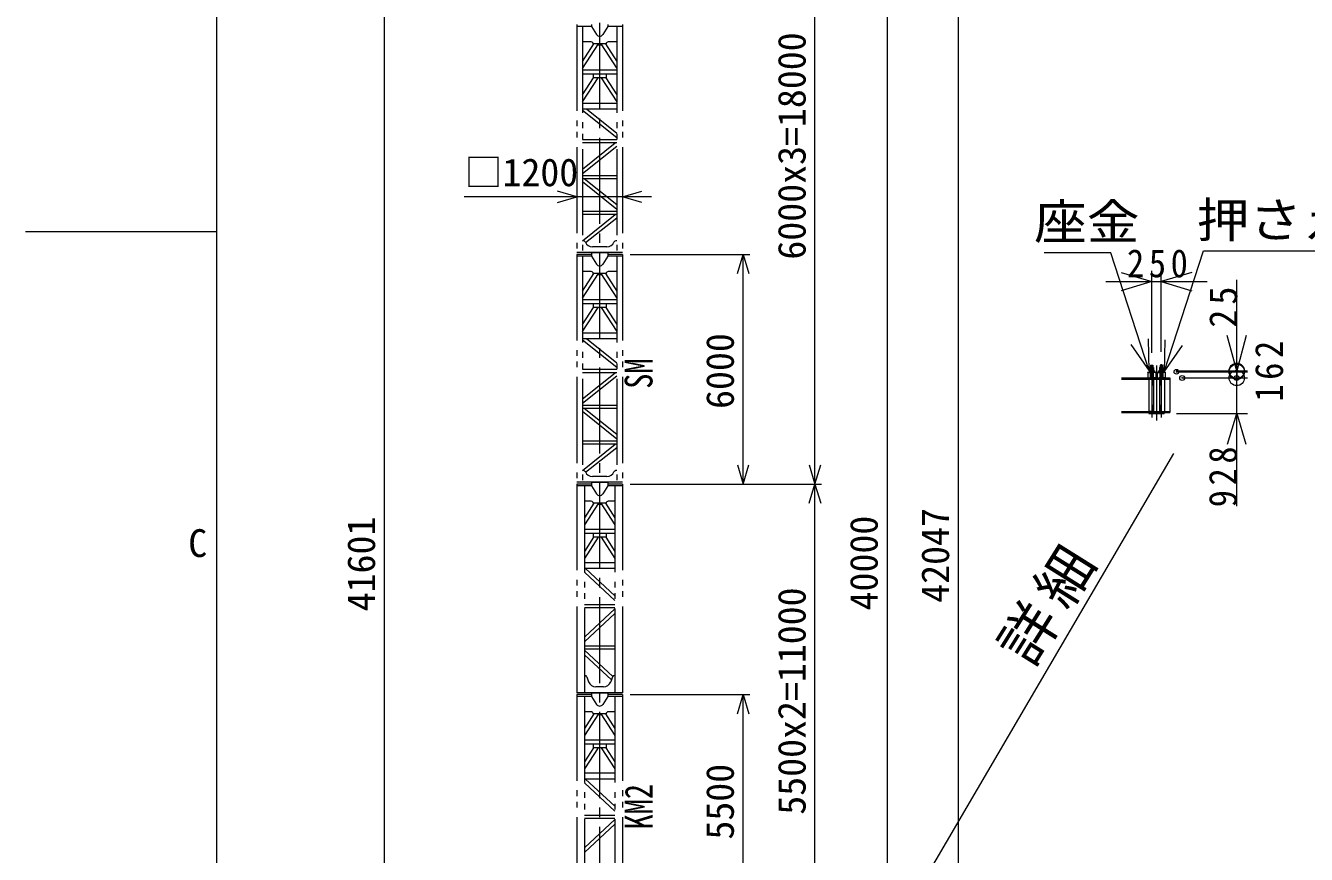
# Model space of a CAD drawing. Units: millimetres on the paper, with parts at other scales. Extents: x -210 to 210, y -146 to 148.
# Drawn here: x -210.1 to -76.3, y -65.1 to 21.5 of the extents above; entities that cross this region are included whole.
import ezdxf
from ezdxf.enums import TextEntityAlignment as Align

# ---------------------------------------------------------------- set-up
doc = ezdxf.new("R2010")
doc.units = ezdxf.units.MM
doc.header["$PDMODE"] = 32
doc.header["$PDSIZE"] = 0.5
for name, pattern in [('CHAIN2', [12, 9, -1, 1, -1]), ('DOUBLE_CHAIN2', [12.8, 9, -1, 0.6, -0.6, 0.6, -1]), ('LONG_DASHED1', [7, 6, -1])]:
    doc.linetypes.add(name, pattern=pattern)
for name, color, linetype, lineweight in [('0-0_0', 3, 'Continuous', 18), ('1-1_MAIN0', 3, 'Continuous', 18), ('1-5_WAKU0', 3, 'Continuous', 18)]:
    doc.layers.add(name, color=color, linetype=linetype, lineweight=lineweight)
doc.styles.add('ＭＳ ゴシック', font='')
doc.styles.get('ＭＳ ゴシック').set_extended_font_data('MS Gothic')

msp = doc.modelspace()

# ---------------------------------------------------------------- linework, layer by layer
at = {"layer": '0-0_0'}
for p, q in [((-97.221, -5.244), (-86.621, -5.244)), ((-92.421, -12.672), (-92.421, -4.124)), ((-91.421, -12.582), (-91.421, -4.124)), ((-83.538, -14.668), (-83.538, -5.068)), ((-83.538, -14.668), (-83.538, -6.22)), ((-83.538, -17.685), (-83.538, -9.868)), ((-92.851, -14.716), (-91.991, -14.716)), ((-92.851, -14.726), (-92.851, -14.716)), ((-92.721, -14.668), (-92.121, -14.668)), ((-92.721, -14.668), (-92.721, -14.716)), ((-92.701, -14.568), (-92.701, -14.668)), ((-92.141, -14.568), (-92.701, -14.568)), ((-92.618, -14.227), (-92.585, -14.208)), ((-92.618, -14.227), (-92.618, -14.388)), ((-92.618, -14.407), (-92.585, -14.388)), ((-92.225, -14.388), (-92.618, -14.388)), ((-92.618, -14.407), (-92.618, -14.568)), ((-92.257, -14.208), (-92.585, -14.208)), ((-92.257, -14.388), (-92.585, -14.388)), ((-92.571, -14.668), (-92.571, -14.716)), ((-92.551, -14.716), (-92.551, -15.316)), ((-92.533, -13.968), (-92.533, -14.208)), ((-92.533, -13.968), (-92.309, -13.968)), ((-92.522, -13.968), (-92.522, -14.208)), ((-92.52, -14.255), (-92.52, -14.388)), ((-92.52, -14.435), (-92.52, -14.568)), ((-92.323, -14.255), (-92.323, -14.388)), ((-92.323, -14.435), (-92.323, -14.568)), ((-92.321, -13.968), (-92.321, -14.208)), ((-92.309, -13.968), (-92.309, -14.208)), ((-92.291, -14.716), (-92.291, -15.316)), ((-92.271, -14.668), (-92.271, -14.716)), ((-92.257, -14.208), (-92.225, -14.227)), ((-92.257, -14.388), (-92.225, -14.407)), ((-92.225, -14.227), (-92.225, -14.388)), ((-92.225, -14.407), (-92.225, -14.568)), ((-92.141, -14.568), (-92.141, -14.668)), ((-92.121, -14.668), (-92.121, -14.716)), ((-91.991, -14.726), (-91.991, -14.716)), ((-91.851, -14.716), (-90.991, -14.716)), ((-91.851, -14.726), (-91.851, -14.716)), ((-91.701, -14.568), (-91.701, -14.668)), ((-91.701, -14.568), (-91.141, -14.568)), ((-91.585, -14.208), (-91.618, -14.227)), ((-91.618, -14.227), (-91.618, -14.388)), ((-91.585, -14.388), (-91.618, -14.407)), ((-91.618, -14.388), (-91.225, -14.388)), ((-91.618, -14.407), (-91.618, -14.568)), ((-91.585, -14.208), (-91.257, -14.208)), ((-91.585, -14.388), (-91.257, -14.388)), ((-91.571, -14.668), (-91.571, -14.716)), ((-91.551, -14.716), (-91.551, -15.316)), ((-91.533, -13.968), (-91.533, -14.208)), ((-91.309, -13.968), (-91.533, -13.968)), ((-91.522, -13.968), (-91.522, -14.208)), ((-91.52, -14.255), (-91.52, -14.388)), ((-91.52, -14.435), (-91.52, -14.568)), ((-91.323, -14.255), (-91.323, -14.388)), ((-91.323, -14.435), (-91.323, -14.568)), ((-91.321, -13.968), (-91.321, -14.208)), ((-91.309, -13.968), (-91.309, -14.208)), ((-91.291, -14.716), (-91.291, -15.316)), ((-91.271, -14.668), (-91.271, -14.716)), ((-91.225, -14.227), (-91.257, -14.208)), ((-91.225, -14.407), (-91.257, -14.388)), ((-91.225, -14.227), (-91.225, -14.388)), ((-91.225, -14.407), (-91.225, -14.568)), ((-91.141, -14.568), (-91.141, -14.668)), ((-91.121, -14.668), (-91.121, -14.716)), ((-90.991, -14.726), (-90.991, -14.716)), ((-89.861, -14.568), (-82.418, -14.568)), ((-89.841, -14.668), (-82.418, -14.668)), ((-89.841, -14.668), (-82.418, -14.668)), ((-83.538, -14.668), (-83.538, -15.316)), ((-95.574, -15.428), (-90.521, -15.428)), ((-92.851, -15.316), (-92.851, -15.306)), ((-92.851, -15.316), (-92.551, -15.316)), ((-92.837, -14.745), (-92.837, -15.287)), ((-92.833, -14.746), (-92.614, -14.765)), ((-92.833, -15.286), (-92.614, -15.267)), ((-92.741, -15.428), (-92.741, -18.804)), ((-92.221, -15.428), (-92.741, -15.428)), ((-92.577, -14.805), (-92.577, -15.227)), ((-91.991, -15.316), (-92.291, -15.316)), ((-92.265, -14.805), (-92.265, -15.227)), ((-92.01, -14.746), (-92.229, -14.765)), ((-92.01, -15.286), (-92.229, -15.267)), ((-92.221, -15.428), (-92.221, -18.804)), ((-92.005, -14.745), (-92.005, -15.287)), ((-91.991, -15.316), (-91.991, -15.306)), ((-91.851, -15.316), (-91.851, -15.306)), ((-91.851, -15.316), (-91.551, -15.316)), ((-91.837, -14.745), (-91.837, -15.287)), ((-91.833, -14.746), (-91.614, -14.765)), ((-91.833, -15.286), (-91.614, -15.267)), ((-91.621, -15.428), (-91.621, -18.804)), ((-91.621, -15.428), (-91.101, -15.428)), ((-91.577, -14.805), (-91.577, -15.227)), ((-90.991, -15.316), (-91.291, -15.316)), ((-91.265, -14.805), (-91.265, -15.227)), ((-91.01, -14.746), (-91.229, -14.765)), ((-91.01, -15.286), (-91.229, -15.267)), ((-91.101, -15.428), (-91.101, -18.804)), ((-91.005, -14.745), (-91.005, -15.287)), ((-90.991, -15.316), (-90.991, -15.306)), ((-89.241, -15.316), (-82.418, -15.316)), ((-89.241, -15.316), (-82.418, -15.316)), ((-83.538, -28.719), (-83.538, -15.316)), ((-95.574, -18.804), (-90.521, -18.804)), ((-95.574, -18.916), (-90.521, -18.916)), ((-92.221, -18.804), (-92.741, -18.804)), ((-92.721, -18.916), (-92.721, -19.028)), ((-92.721, -19.028), (-91.121, -19.028)), ((-91.621, -18.804), (-91.101, -18.804)), ((-91.121, -18.916), (-91.121, -19.028)), ((-89.841, -19.028), (-82.418, -19.028)), ((-84.498, -22.228), (-83.538, -19.028)), ((-83.538, -19.028), (-82.578, -22.228))]:
    msp.add_line(p, q, dxfattribs=at)
at = {"layer": '0-0_0', "linetype": 'LONG_DASHED1'}
for p, q in [((-92.421, -13.952), (-92.421, -19.449)), ((-91.921, -14.009), (-91.921, -19.751)), ((-91.421, -13.862), (-91.421, -19.449)), ((-92.269, -15.428), (-92.269, -16.103)), ((-91.573, -15.428), (-91.573, -16.103)), ((-92.269, -18.129), (-92.269, -18.804)), ((-91.573, -18.129), (-91.573, -18.804))]:
    msp.add_line(p, q, dxfattribs=at)
at = {"layer": '0-0_0'}
for points in [[(-92.701, -14.568), (-96.686, -2.224), (-103.662, -2.224)], [(-91.121, -14.668), (-87.007, -2.041), (-71.967, -2.041)], [(-95.621, -4.284), (-92.421, -5.244), (-95.621, -6.204)], [(-88.221, -4.284), (-91.421, -5.244), (-88.221, -6.204)], [(-94.598, -11.818), (-92.701, -14.568), (-92.771, -11.228)], [(-91.043, -11.328), (-91.121, -14.668), (-89.217, -11.923)], [(-84.567, -10.828), (-83.538, -14.668), (-82.509, -10.828)], [(-91.121, -14.668), (-91.721, -14.668), (-91.721, -14.716)], [(-95.574, -15.316), (-90.521, -15.316), (-90.521, -18.916)], [(-90.144, -23.216), (-142.837, -113.24), (-142.044, -110.347)]]:
    msp.add_lwpolyline(points, dxfattribs=at)
for centre in [(-83.538, -14.568), (-83.538, -14.668), (-83.538, -15.316), (-83.538, -15.316)]:
    msp.add_circle(centre, 0.8, dxfattribs=at)
for centre, radius, start, end in [((-92.569, -14.257), 0.0491, 2.93884, 177.06113), ((-92.569, -14.437), 0.0491, 2.93884, 177.06113), ((-92.421, -14.335), 0.127, 39.18555, 140.81444), ((-92.421, -14.515), 0.127, 39.18555, 140.81444), ((-92.274, -14.257), 0.0491, 2.93884, 177.06113), ((-92.274, -14.437), 0.0491, 2.93884, 177.06113), ((-91.569, -14.257), 0.0491, 2.93884, 177.06113), ((-91.569, -14.437), 0.0491, 2.93884, 177.06113), ((-91.421, -14.335), 0.127, 39.18555, 140.81444), ((-91.421, -14.515), 0.127, 39.18555, 140.81444), ((-91.274, -14.257), 0.0491, 2.93884, 177.06113), ((-91.274, -14.437), 0.0491, 2.93884, 177.06113), ((-92.831, -14.726), 0.02, 180, 265), ((-92.831, -15.306), 0.02, 95, 180), ((-92.617, -14.805), 0.04, 0, 85), ((-92.617, -15.227), 0.04, 275, 0), ((-92.225, -14.805), 0.04, 95, 180), ((-92.225, -15.227), 0.04, 180, 265), ((-92.011, -14.726), 0.02, 275, 0), ((-92.011, -15.306), 0.02, 0, 85), ((-91.831, -14.726), 0.02, 180, 265), ((-91.831, -15.306), 0.02, 95, 180), ((-91.617, -14.805), 0.04, 0, 85), ((-91.617, -15.227), 0.04, 275, 0), ((-91.225, -14.805), 0.04, 95, 180), ((-91.225, -15.227), 0.04, 180, 265), ((-91.011, -14.726), 0.02, 275, 0), ((-91.011, -15.306), 0.02, 0, 85)]:
    msp.add_arc(centre, radius, start, end, dxfattribs=at)
for p in [(-89.841, -14.668), (-89.241, -15.316), (-83.538, -15.316)]:
    msp.add_point(p, dxfattribs=at)
at = {"layer": '1-1_MAIN0', "linetype": 'CHAIN2'}
msp.add_line((-150.121, -119.212), (-150.121, 63.988), dxfattribs=at)
at = {"layer": '1-1_MAIN0'}
for p, q in [((-112.621, -118.2), (-112.621, 49.988)), ((-172.621, -118.2), (-172.621, 48.204)), ((-127.621, -26.4), (-127.621, 45.6)), ((-120.089, 45.6), (-120.089, -114.4)), ((-150.981, 21.6), (-150.981, 21.4)), ((-149.261, 21.6), (-149.261, 21.4)), ((-150.981, 21.4), (-152.521, 21.4)), ((-150.981, 21.4), (-150.457, 20.584)), ((-149.261, 21.4), (-149.784, 20.584)), ((-147.721, 21.4), (-149.261, 21.4)), ((-151.001, 19.8), (-151.921, 19.8)), ((-151.921, 17.025), (-150.248, 19.6)), ((-151.921, 17.759), (-150.727, 19.596)), ((-149.441, 19.6), (-150.801, 19.6)), ((-149.915, 19.472), (-150.326, 19.472)), ((-149.993, 19.6), (-148.321, 17.025)), ((-149.514, 19.596), (-148.321, 17.759)), ((-148.321, 19.8), (-149.241, 19.8)), ((-148.321, 16.836), (-151.921, 16.836)), ((-148.321, 16.436), (-151.921, 16.436)), ((-150.801, 16.436), (-150.801, 16.036)), ((-149.441, 16.436), (-149.441, 16.036)), ((-151.921, 13.525), (-150.292, 16.032)), ((-151.921, 14.259), (-150.769, 16.032)), ((-149.441, 16.036), (-150.801, 16.036)), ((-149.949, 16.032), (-148.321, 13.525)), ((-149.472, 16.032), (-148.321, 14.259)), ((-148.321, 13.376), (-151.921, 13.376)), ((-148.321, 12.776), (-151.921, 12.776)), ((-148.321, 9.783), (-151.921, 12.649)), ((-148.321, 10.244), (-151.502, 12.776)), ((-151.921, 9.596), (-148.321, 9.596)), ((-148.321, 9.236), (-151.921, 9.236)), ((-151.921, 6.504), (-148.488, 9.236)), ((-151.921, 6.043), (-148.321, 8.909)), ((-151.921, 5.856), (-148.321, 5.856)), ((-148.321, 5.496), (-151.921, 5.496)), ((-148.321, 2.764), (-151.754, 5.496)), ((-148.321, 2.303), (-151.921, 5.169)), ((-144.721, 3.617), (-164.298, 3.617)), ((-151.921, 2.116), (-148.321, 2.116)), ((-148.321, 1.756), (-151.921, 1.756)), ((-151.921, -0.976), (-148.488, 1.756)), ((-151.589, -1.172), (-148.321, 1.429)), ((-151.823, -1), (-151.921, -1)), ((-148.321, -1), (-148.418, -1)), ((-147.721, -2.2), (-152.521, -2.2)), ((-150.981, -2.4), (-152.521, -2.4)), ((-150.981, -2.6), (-152.521, -2.6)), ((-149.261, -2.248), (-150.981, -2.248)), ((-150.981, -2.4), (-150.981, -2.6)), ((-150.981, -2.6), (-150.457, -3.416)), ((-149.361, -1.6), (-150.881, -1.6)), ((-149.261, -2.6), (-149.784, -3.416)), ((-149.261, -2.2), (-149.261, -2.4)), ((-147.721, -2.4), (-149.261, -2.4)), ((-149.261, -2.4), (-149.261, -2.6)), ((-147.721, -2.4), (-149.261, -2.4)), ((-147.721, -2.6), (-149.261, -2.6)), ((-146.921, -2.4), (-134.421, -2.4)), ((-135.121, -26.4), (-135.121, -2.4)), ((-151.001, -4.2), (-151.921, -4.2)), ((-151.921, -6.975), (-150.248, -4.4)), ((-151.921, -6.241), (-150.727, -4.404)), ((-149.441, -4.4), (-150.801, -4.4)), ((-149.915, -4.528), (-150.326, -4.528)), ((-149.993, -4.4), (-148.321, -6.975)), ((-149.514, -4.404), (-148.321, -6.241)), ((-148.321, -4.2), (-149.241, -4.2)), ((-148.321, -7.164), (-151.921, -7.164)), ((-148.321, -7.564), (-151.921, -7.564)), ((-151.921, -10.475), (-150.292, -7.968)), ((-151.921, -9.741), (-150.769, -7.968)), ((-150.801, -7.564), (-150.801, -7.964)), ((-149.441, -7.964), (-150.801, -7.964)), ((-149.949, -7.968), (-148.321, -10.475)), ((-149.472, -7.968), (-148.321, -9.741)), ((-149.441, -7.564), (-149.441, -7.964)), ((-148.321, -10.624), (-151.921, -10.624)), ((-148.321, -11.224), (-151.921, -11.224)), ((-148.321, -14.217), (-151.921, -11.351)), ((-148.321, -13.756), (-151.502, -11.224)), ((-151.921, -14.404), (-148.321, -14.404)), ((-148.321, -14.764), (-151.921, -14.764)), ((-151.921, -17.496), (-148.488, -14.764)), ((-151.921, -17.957), (-148.321, -15.091)), ((-151.921, -18.144), (-148.321, -18.144)), ((-148.321, -18.504), (-151.921, -18.504)), ((-148.321, -21.236), (-151.754, -18.504)), ((-148.321, -21.697), (-151.921, -18.831)), ((-151.921, -21.884), (-148.321, -21.884)), ((-148.321, -22.244), (-151.921, -22.244)), ((-151.921, -24.976), (-148.488, -22.244)), ((-151.589, -25.172), (-148.321, -22.571)), ((-151.823, -25), (-151.921, -25)), ((-148.321, -25), (-148.418, -25)), ((-147.721, -26.2), (-152.521, -26.2)), ((-150.981, -26.4), (-152.521, -26.4)), ((-150.981, -26.6), (-152.521, -26.6)), ((-149.261, -26.248), (-150.981, -26.248)), ((-150.981, -26.4), (-150.981, -26.6)), ((-150.981, -26.6), (-150.457, -27.416)), ((-149.361, -25.6), (-150.881, -25.6)), ((-149.261, -26.6), (-149.784, -27.416)), ((-149.261, -26.2), (-149.261, -26.4)), ((-149.261, -26.4), (-149.261, -26.6)), ((-147.721, -26.4), (-149.261, -26.4)), ((-147.721, -26.4), (-149.261, -26.4)), ((-147.721, -26.6), (-149.261, -26.6)), ((-146.921, -26.4), (-134.421, -26.4)), ((-146.921, -26.4), (-126.921, -26.4)), ((-146.921, -26.4), (-126.921, -26.4)), ((-127.621, -70.4), (-127.621, -26.4)), ((-151.001, -28.2), (-151.721, -28.2)), ((-150.25, -28.4), (-151.721, -30.663)), ((-150.727, -28.4), (-151.721, -29.929)), ((-149.441, -28.4), (-150.801, -28.4)), ((-149.908, -28.528), (-150.334, -28.528)), ((-149.991, -28.4), (-148.521, -30.663)), ((-149.514, -28.4), (-148.521, -29.929)), ((-148.521, -28.2), (-149.241, -28.2)), ((-148.521, -31.164), (-151.721, -31.164)), ((-148.521, -31.564), (-151.721, -31.564)), ((-150.766, -31.964), (-151.721, -33.433)), ((-150.289, -31.964), (-151.721, -34.167)), ((-150.801, -31.564), (-150.801, -31.964)), ((-150.801, -31.564), (-150.801, -31.964)), ((-149.441, -31.964), (-150.801, -31.964)), ((-149.952, -31.964), (-148.521, -34.167)), ((-149.475, -31.964), (-148.521, -33.433)), ((-149.441, -31.564), (-149.441, -31.964)), ((-148.521, -34.624), (-151.721, -34.624)), ((-148.521, -35.224), (-151.721, -35.224)), ((-151.721, -35.615), (-148.521, -38.562)), ((-151.614, -35.224), (-148.521, -38.072)), ((-151.721, -38.984), (-148.521, -38.984)), ((-148.521, -39.344), (-151.721, -39.344)), ((-148.521, -39.446), (-151.721, -42.392)), ((-148.521, -39.935), (-151.721, -42.882)), ((-151.721, -43.304), (-148.521, -43.304)), ((-148.521, -43.664), (-151.721, -43.664)), ((-151.721, -43.766), (-148.756, -46.496)), ((-151.721, -44.255), (-148.889, -46.862)), ((-151.661, -46.4), (-151.721, -46.4)), ((-151.473, -46.531), (-151.275, -47.073)), ((-148.768, -46.531), (-148.966, -47.073)), ((-148.521, -46.4), (-148.581, -46.4)), ((-149.718, -47.6), (-150.524, -47.6)), ((-147.721, -48.2), (-152.521, -48.2)), ((-150.981, -48.4), (-152.521, -48.4)), ((-150.981, -48.6), (-152.521, -48.6)), ((-149.261, -48.248), (-150.981, -48.248)), ((-150.981, -48.4), (-150.981, -48.6)), ((-150.981, -48.6), (-150.457, -49.416)), ((-149.261, -48.6), (-149.784, -49.416)), ((-149.261, -48.2), (-149.261, -48.4)), ((-147.721, -48.4), (-149.261, -48.4)), ((-149.261, -48.4), (-149.261, -48.6)), ((-147.721, -48.4), (-149.261, -48.4)), ((-147.721, -48.6), (-149.261, -48.6)), ((-146.921, -48.4), (-134.421, -48.4)), ((-135.121, -70.4), (-135.121, -48.4)), ((-151.001, -50.2), (-151.721, -50.2)), ((-150.25, -50.4), (-151.721, -52.663)), ((-150.727, -50.4), (-151.721, -51.929)), ((-149.441, -50.4), (-150.801, -50.4)), ((-149.908, -50.528), (-150.334, -50.528)), ((-149.991, -50.4), (-148.521, -52.663)), ((-149.514, -50.4), (-148.521, -51.929)), ((-148.521, -50.2), (-149.241, -50.2)), ((-148.521, -53.164), (-151.721, -53.164)), ((-148.521, -53.564), (-151.721, -53.564)), ((-150.766, -53.964), (-151.721, -55.433)), ((-150.289, -53.964), (-151.721, -56.167)), ((-150.801, -53.564), (-150.801, -53.964)), ((-150.801, -53.564), (-150.801, -53.964)), ((-149.441, -53.964), (-150.801, -53.964)), ((-149.952, -53.964), (-148.521, -56.167)), ((-149.475, -53.964), (-148.521, -55.433)), ((-149.441, -53.564), (-149.441, -53.964)), ((-148.521, -56.624), (-151.721, -56.624)), ((-148.521, -57.224), (-151.721, -57.224)), ((-151.614, -57.224), (-148.521, -60.072)), ((-151.721, -57.615), (-148.521, -60.562)), ((-151.721, -60.984), (-148.521, -60.984)), ((-148.521, -61.344), (-151.721, -61.344)), ((-148.521, -61.446), (-151.721, -64.392)), ((-148.521, -61.935), (-151.721, -64.882))]:
    msp.add_line(p, q, dxfattribs=at)
at = {"layer": '1-1_MAIN0', "linetype": 'DOUBLE_CHAIN2'}
for p, q in [((-152.521, 21.6), (-152.521, -2.4)), ((-147.721, 21.6), (-147.721, -2.4)), ((-151.921, 21.4), (-151.921, -2.2)), ((-148.321, 21.4), (-148.321, -2.2)), ((-152.521, -2.4), (-152.521, -26.4)), ((-151.921, -2.6), (-151.921, -26.2)), ((-148.321, -2.6), (-148.321, -26.2)), ((-147.721, -2.4), (-147.721, -26.4)), ((-152.521, -26.4), (-152.521, -48.4)), ((-151.721, -26.6), (-151.721, -48.2)), ((-148.521, -26.6), (-148.521, -48.2)), ((-147.721, -26.4), (-147.721, -48.4)), ((-152.521, -48.4), (-152.521, -70.4)), ((-151.721, -48.6), (-151.721, -70.2)), ((-148.521, -48.6), (-148.521, -70.2)), ((-147.721, -48.4), (-147.721, -70.4))]:
    msp.add_line(p, q, dxfattribs=at)
at = {"layer": '1-1_MAIN0'}
for points in [[(-154.521, 3.017), (-152.521, 3.617), (-154.521, 4.217)], [(-145.721, 3.017), (-147.721, 3.617), (-145.721, 4.217)], [(-150.981, -2.2), (-150.981, -2.4), (-152.521, -2.4)], [(-135.721, -4.4), (-135.121, -2.4), (-134.521, -4.4)], [(-135.721, -24.4), (-135.121, -26.4), (-134.521, -24.4)], [(-128.221, -24.4), (-127.621, -26.4), (-127.021, -24.4)], [(-150.981, -26.2), (-150.981, -26.4), (-152.521, -26.4)], [(-128.221, -28.4), (-127.621, -26.4), (-127.021, -28.4)], [(-150.981, -48.2), (-150.981, -48.4), (-152.521, -48.4)], [(-135.721, -50.4), (-135.121, -48.4), (-134.521, -50.4)]]:
    msp.add_lwpolyline(points, dxfattribs=at)
for centre, radius, start, end in [((-150.121, 20.8), 0.4, 212.674, 327.326), ((-151.001, 19.6), 0.2, 0, 90), ((-149.241, 19.6), 0.2, 90, 180), ((-151.823, -1.24), 0.24, 25.029, 90), ((-150.881, -0.8), 0.8, 205.029, 270), ((-149.361, -0.8), 0.8, 270, 334.971), ((-148.418, -1.24), 0.24, 90, 154.971), ((-150.121, -3.2), 0.4, 212.674, 327.326), ((-151.001, -4.4), 0.2, 0, 90), ((-149.241, -4.4), 0.2, 90, 180), ((-151.823, -25.24), 0.24, 25.029, 90), ((-150.881, -24.8), 0.8, 205.029, 270), ((-149.361, -24.8), 0.8, 270, 334.971), ((-148.418, -25.24), 0.24, 90, 154.971), ((-150.121, -27.2), 0.4, 212.674, 327.326), ((-151.001, -28.4), 0.2, 0, 90), ((-149.241, -28.4), 0.2, 90, 180), ((-151.661, -46.6), 0.2, 20, 90), ((-148.581, -46.6), 0.2, 90, 160), ((-150.524, -46.8), 0.8, 200, 270), ((-149.718, -46.8), 0.8, 270, 340), ((-150.121, -49.2), 0.4, 212.674, 327.326), ((-151.001, -50.4), 0.2, 0, 90), ((-149.241, -50.4), 0.2, 90, 180)]:
    msp.add_arc(centre, radius, start, end, dxfattribs=at)
at = {"layer": '1-5_WAKU0', "color": 2}
msp.add_line((-190.121, -136.5), (-190.121, 138.5), dxfattribs=at)
at = {"layer": '1-5_WAKU0'}
msp.add_line((-210.121, 0), (-190.121, 0), dxfattribs=at)

# ---------------------------------------------------------------- texts
at = {"layer": '0-0_0', "style": 'ＭＳ ゴシック', "width": 1.1}
for s, p in [('座金', (-104.712, -1.924)), ('押さえ金物', (-87.723, -1.741))]:
    msp.add_text(s, height=3.666, dxfattribs=at).set_placement(p, align=Align.BOTTOM_LEFT)
at = {"layer": '0-0_0', "color": 7, "insert": (-95.003, -4.844), "char_height": 2.933, "attachment_point": 7, "style": 'ＭＳ ゴシック'}
msp.add_mtext('\\T1.27;\\W0.9;250', dxfattribs=at)
at = {"layer": '0-0_0', "color": 7, "char_height": 2.933, "attachment_point": 7, "rotation": 90, "style": 'ＭＳ ゴシック'}
for s, insert in [('\\T1.27;\\W0.95;25', (-83.445, -10.069)), ('\\T1.27;\\W0.9;162', (-78.655, -17.791)), ('\\T1.27;\\W0.9;928', (-83.475, -28.825))]:
    msp.add_mtext(s, dxfattribs=dict(at, insert=insert))
at = {"layer": '0-0_0', "insert": (-104.559, -45.953), "char_height": 4.399, "attachment_point": 7, "rotation": 57.95, "style": 'ＭＳ ゴシック'}
msp.add_mtext('\\T1.17;詳細', dxfattribs=at)
at = {"layer": '1-1_MAIN0', "color": 7, "style": 'ＭＳ ゴシック'}
for s, p in [('6000x3=18000', (-127.724, -2.95)), ('6000', (-135.224, -18.55)), ('42047', (-112.724, -38.806)), ('41601', (-172.724, -39.698)), ('40000', (-120.192, -39.6)), ('5500x2=11000', (-127.724, -60.95)), ('5500', (-135.224, -63.55))]:
    msp.add_text(s, height=2.909, rotation=90, dxfattribs=at).set_placement(p, align=Align.BOTTOM_LEFT)
msp.add_text('□1200', height=2.909, dxfattribs=at).set_placement((-164.248, 3.848), align=Align.BOTTOM_LEFT)
at = {"layer": '1-1_MAIN0', "style": 'ＭＳ ゴシック', "width": 0.8}
for s, p in [('SM', (-143.724, -16.438)), ('KM2', (-143.724, -62.488))]:
    msp.add_text(s, height=2.909, rotation=90, dxfattribs=at).set_placement(p, align=Align.BOTTOM_LEFT)
at = {"layer": '1-5_WAKU0', "style": 'ＭＳ ゴシック'}
msp.add_text('C', height=2.909, dxfattribs=at).set_placement((-193.121, -34.897), align=Align.BOTTOM_LEFT)

doc.saveas('drawing.dxf')
